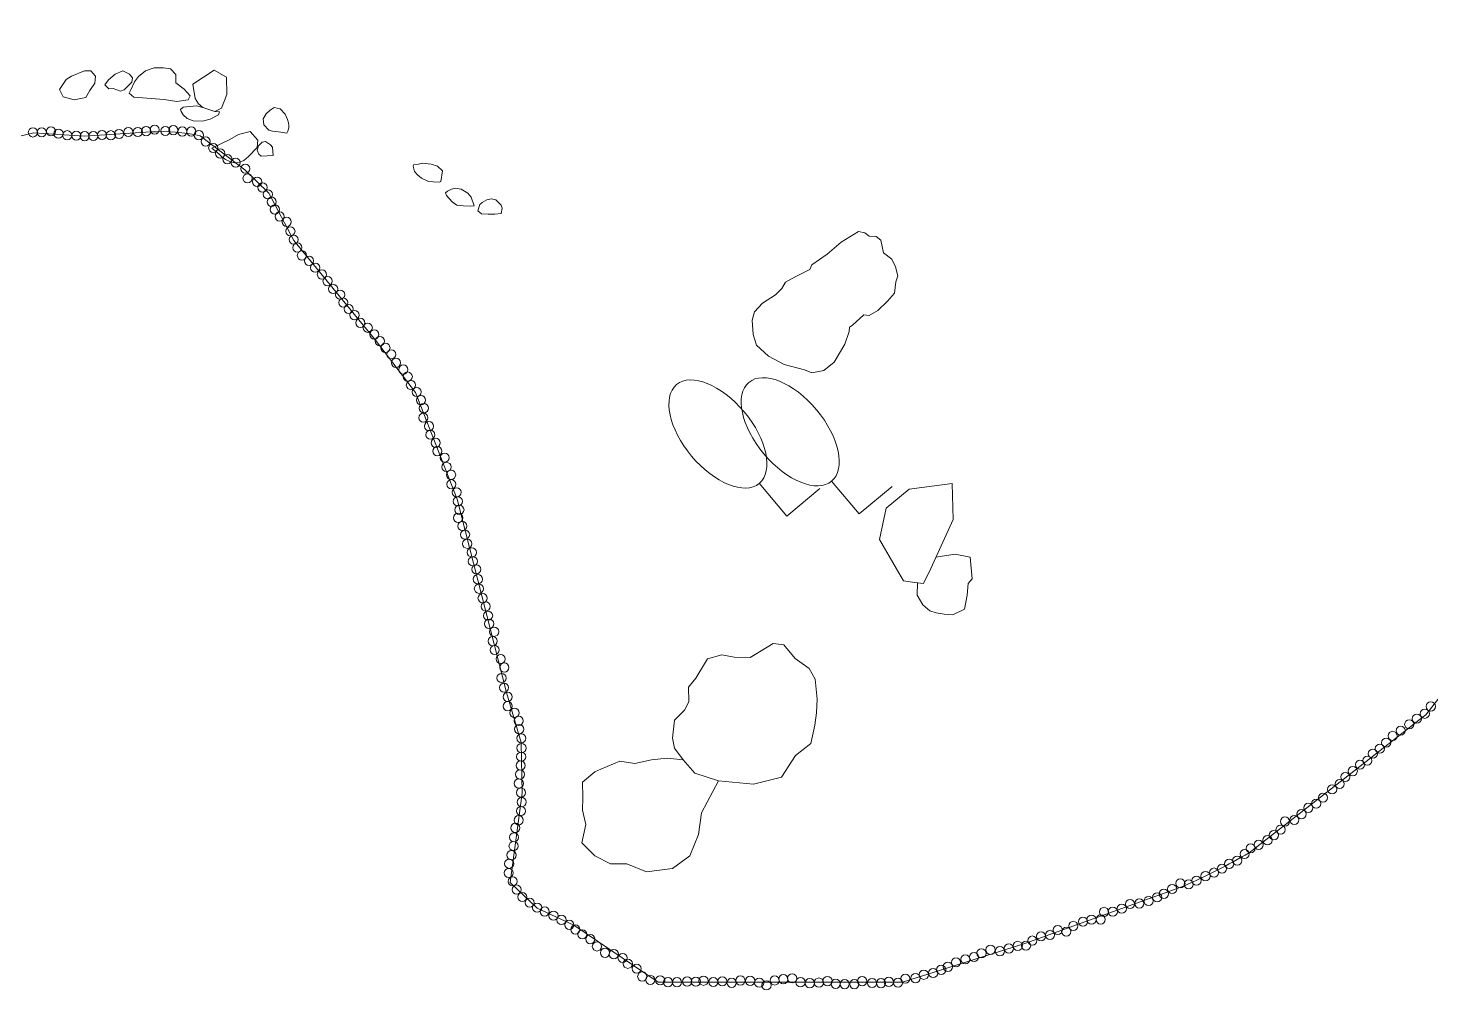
# Model space of a CAD drawing. Header units: metres. Extents: x -10443 to -4073, y -33280 to -26846.
# Drawn here: x -7266.5 to -7250.15, y -29131.55 to -29120.35 of the extents above; entities that cross this region are included whole.
import ezdxf

# ---------------------------------------------------------------- set-up
doc = ezdxf.new("R2010")
doc.units = ezdxf.units.M
doc.header["$MEASUREMENT"] = 0
doc.linetypes.add('CONTINUOUS_1', pattern=[0])
doc.linetypes.add('CONTINUOUS_2', pattern=[0])
for name, color, linetype, lineweight in [('木', 254, 'CONTINUOUS_2', 18), ('木材', 241, 'CONTINUOUS_2', 18), ('石', 241, 'CONTINUOUS_2', 18), ('護岸', 241, 'CONTINUOUS_2', 18)]:
    doc.layers.add(name, color=color, linetype=linetype, lineweight=lineweight)

msp = doc.modelspace()

# ---------------------------------------------------------------- linework, layer by layer
at = {"layer": '木', "linetype": 'CONTINUOUS_1', "lineweight": 18}
for p, q in [((-7257.655, -29126.035), (-7257.976, -29125.652)), ((-7257.272, -29125.714), (-7257.655, -29126.035)), ((-7256.813, -29126.009), (-7257.134, -29125.626)), ((-7256.43, -29125.688), (-7256.813, -29126.009))]:
    msp.add_line(p, q, dxfattribs=at)
for centre in [(-7258.458, -29125.078), (-7257.616, -29125.052)]:
    msp.add_ellipse(centre, major_axis=(-0.482, 0.575), ratio=0.533333, dxfattribs=at)
at = {"layer": '木材', "linetype": 'CONTINUOUS_2', "lineweight": 18}
for centre in [(-7265.02, -29121.533), (-7264.803, -29121.539), (-7266.439, -29121.565), (-7266.336, -29121.564), (-7266.229, -29121.553), (-7266.141, -29121.58), (-7266.039, -29121.598), (-7265.933, -29121.603), (-7265.836, -29121.609), (-7265.735, -29121.607), (-7265.634, -29121.595), (-7265.531, -29121.598), (-7265.435, -29121.583), (-7265.328, -29121.561), (-7265.217, -29121.561), (-7265.119, -29121.551), (-7264.896, -29121.549), (-7264.699, -29121.555), (-7264.594, -29121.555), (-7264.506, -29121.597), (-7264.426, -29121.671), (-7264.338, -29121.746), (-7264.257, -29121.81), (-7264.173, -29121.876), (-7264.077, -29121.918), (-7263.965, -29121.988), (-7263.938, -29122.099), (-7263.826, -29122.14), (-7263.764, -29122.206), (-7263.702, -29122.287), (-7263.658, -29122.373), (-7263.621, -29122.463), (-7263.564, -29122.544), (-7263.482, -29122.606), (-7263.439, -29122.717), (-7263.401, -29122.814), (-7263.359, -29122.906), (-7263.305, -29122.998), (-7263.222, -29123.06), (-7263.15, -29123.14), (-7263.072, -29123.22), (-7263.006, -29123.297), (-7262.941, -29123.388), (-7262.859, -29123.455), (-7262.823, -29123.547), (-7262.76, -29123.621), (-7262.692, -29123.693), (-7262.625, -29123.783), (-7262.538, -29123.84), (-7262.462, -29123.919), (-7262.397, -29123.996), (-7262.332, -29124.074), (-7262.263, -29124.15), (-7262.209, -29124.248), (-7262.124, -29124.327), (-7262.072, -29124.409), (-7262.035, -29124.508), (-7261.968, -29124.588), (-7261.917, -29124.684), (-7261.885, -29124.777), (-7261.89, -29124.888), (-7261.825, -29124.987), (-7261.808, -29125.086), (-7261.746, -29125.18), (-7261.728, -29125.278), (-7261.642, -29125.354), (-7261.621, -29125.461), (-7261.567, -29125.553), (-7261.564, -29125.663), (-7261.502, -29125.757), (-7261.489, -29125.862), (-7261.484, -29126.054), (-7261.47, -29125.961), (-7261.436, -29126.15), (-7261.404, -29126.25), (-7261.379, -29126.356), (-7261.325, -29126.457), (-7261.313, -29126.561), (-7261.273, -29126.654), (-7261.255, -29126.769), (-7261.243, -29126.88), (-7261.2, -29126.99), (-7261.165, -29127.086), (-7261.136, -29127.194), (-7261.124, -29127.288), (-7261.065, -29127.381), (-7261.083, -29127.49), (-7261.059, -29127.594), (-7260.99, -29127.698), (-7260.946, -29127.797), (-7260.98, -29127.92), (-7260.95, -29128.032), (-7260.907, -29128.139), (-7260.908, -29128.248), (-7260.828, -29128.325), (-7250.316, -29128.394), (-7250.223, -29128.336), (-7250.153, -29128.251), (-7260.78, -29128.419), (-7260.774, -29128.516), (-7250.503, -29128.533), (-7250.404, -29128.46), (-7260.748, -29128.622), (-7250.673, -29128.673), (-7250.597, -29128.594), (-7260.75, -29128.836), (-7260.747, -29128.736), (-7250.893, -29128.883), (-7250.828, -29128.801), (-7250.747, -29128.742), (-7260.765, -29129.043), (-7260.756, -29128.939), (-7251.062, -29129.005), (-7250.978, -29128.929), (-7260.778, -29129.148), (-7251.302, -29129.217), (-7251.214, -29129.154), (-7251.148, -29129.072), (-7260.752, -29129.254), (-7260.744, -29129.365), (-7251.488, -29129.384), (-7251.409, -29129.313), (-7260.752, -29129.469), (-7251.659, -29129.506), (-7251.58, -29129.432), (-7260.819, -29129.665), (-7260.779, -29129.576), (-7251.903, -29129.686), (-7251.852, -29129.591), (-7251.742, -29129.573), (-7260.839, -29129.877), (-7260.834, -29129.776), (-7252.159, -29129.862), (-7252.055, -29129.809), (-7251.981, -29129.75), (-7260.863, -29129.983), (-7252.321, -29129.969), (-7252.252, -29129.904), (-7260.897, -29130.19), (-7260.89, -29130.083), (-7252.678, -29130.186), (-7252.586, -29130.14), (-7252.502, -29130.084), (-7252.408, -29130.047), (-7260.849, -29130.288), (-7253.07, -29130.312), (-7252.973, -29130.323), (-7252.883, -29130.28), (-7252.778, -29130.227), (-7260.803, -29130.384), (-7260.737, -29130.47), (-7253.441, -29130.516), (-7253.341, -29130.475), (-7253.263, -29130.434), (-7253.166, -29130.378), (-7260.651, -29130.537), (-7260.564, -29130.595), (-7260.476, -29130.639), (-7260.374, -29130.688), (-7253.96, -29130.644), (-7253.858, -29130.642), (-7253.753, -29130.606), (-7253.657, -29130.552), (-7253.548, -29130.546), (-7260.281, -29130.737), (-7260.19, -29130.795), (-7260.12, -29130.849), (-7254.499, -29130.854), (-7254.317, -29130.807), (-7254.205, -29130.757), (-7254.106, -29130.735), (-7253.999, -29130.732), (-7260.038, -29130.906), (-7259.944, -29130.962), (-7254.796, -29130.978), (-7254.694, -29130.928), (-7254.589, -29130.912), (-7254.4, -29130.874), (-7259.868, -29131.046), (-7259.773, -29131.12), (-7259.671, -29131.136), (-7259.569, -29131.18), (-7255.474, -29131.169), (-7255.388, -29131.126), (-7255.283, -29131.085), (-7255.173, -29131.101), (-7255.069, -29131.07), (-7254.965, -29131.04), (-7254.868, -29131.038), (-7259.508, -29131.248), (-7259.405, -29131.305), (-7255.857, -29131.319), (-7255.779, -29131.283), (-7255.684, -29131.232), (-7255.576, -29131.196), (-7259.34, -29131.396), (-7259.245, -29131.436), (-7259.131, -29131.441), (-7259.039, -29131.463), (-7258.935, -29131.463), (-7258.817, -29131.455), (-7258.716, -29131.456), (-7258.626, -29131.446), (-7258.512, -29131.46), (-7258.407, -29131.453), (-7258.299, -29131.47), (-7258.196, -29131.443), (-7258.083, -29131.447), (-7257.977, -29131.469), (-7257.893, -29131.499), (-7257.797, -29131.442), (-7257.696, -29131.428), (-7257.593, -29131.417), (-7257.496, -29131.463), (-7257.388, -29131.474), (-7257.282, -29131.467), (-7257.182, -29131.45), (-7257.087, -29131.481), (-7256.982, -29131.486), (-7256.869, -29131.486), (-7256.778, -29131.451), (-7256.662, -29131.472), (-7256.558, -29131.474), (-7256.467, -29131.459), (-7256.36, -29131.469), (-7256.275, -29131.421), (-7256.156, -29131.415), (-7256.06, -29131.376), (-7255.951, -29131.355)]:
    msp.add_circle(centre, 0.0535, dxfattribs=at)
at = {"layer": '石', "linetype": 'CONTINUOUS_2', "lineweight": 18, "flags": 128}
for points in [[(-7265.265, -29121.154), (-7265.319, -29121.109), (-7265.298, -29121.07), (-7265.254, -29120.975), (-7265.207, -29120.914), (-7265.129, -29120.848), (-7265.027, -29120.811), (-7264.916, -29120.811), (-7264.836, -29120.823), (-7264.774, -29120.891), (-7264.773, -29120.988), (-7264.678, -29121.063), (-7264.608, -29121.139), (-7264.631, -29121.185), (-7264.764, -29121.204), (-7264.836, -29121.195), (-7264.911, -29121.181)], [(-7265.822, -29121.159), (-7265.959, -29121.186), (-7266.086, -29121.152), (-7266.129, -29121.066), (-7266.053, -29120.95), (-7265.988, -29120.908), (-7265.839, -29120.847), (-7265.766, -29120.849), (-7265.708, -29120.909), (-7265.719, -29120.99), (-7265.776, -29121.075)], [(-7265.505, -29121.055), (-7265.556, -29121.058), (-7265.601, -29121.011), (-7265.56, -29120.952), (-7265.48, -29120.888), (-7265.393, -29120.847), (-7265.314, -29120.887), (-7265.279, -29120.929), (-7265.285, -29120.979), (-7265.376, -29121.069), (-7265.417, -29121.085)], [(-7264.576, -29121.003), (-7264.327, -29120.839), (-7264.183, -29120.921), (-7264.181, -29121.122), (-7264.243, -29121.282), (-7264.318, -29121.321), (-7264.459, -29121.276), (-7264.511, -29121.232), (-7264.547, -29121.17)], [(-7264.689, -29121.271), (-7264.534, -29121.255), (-7264.459, -29121.276), (-7264.318, -29121.321), (-7264.266, -29121.325), (-7264.277, -29121.361), (-7264.372, -29121.411), (-7264.464, -29121.434), (-7264.571, -29121.429), (-7264.642, -29121.403), (-7264.689, -29121.361), (-7264.712, -29121.32), (-7264.718, -29121.299)], [(-7263.552, -29121.564), (-7263.649, -29121.552), (-7263.69, -29121.54), (-7263.747, -29121.478), (-7263.758, -29121.406), (-7263.72, -29121.349), (-7263.673, -29121.306), (-7263.629, -29121.275), (-7263.557, -29121.291), (-7263.5, -29121.354), (-7263.472, -29121.416), (-7263.462, -29121.452), (-7263.457, -29121.486), (-7263.458, -29121.51), (-7263.47, -29121.552), (-7263.479, -29121.572)], [(-7264.355, -29121.747), (-7264.143, -29121.648), (-7264.042, -29121.591), (-7263.906, -29121.556), (-7263.817, -29121.654), (-7263.827, -29121.742), (-7263.926, -29121.844), (-7263.983, -29121.892), (-7264.027, -29121.913), (-7264.085, -29121.919), (-7264.146, -29121.904), (-7264.195, -29121.881), (-7264.233, -29121.854), (-7264.269, -29121.818)], [(-7263.639, -29121.832), (-7263.781, -29121.843), (-7263.808, -29121.818), (-7263.827, -29121.773), (-7263.809, -29121.72), (-7263.769, -29121.679), (-7263.729, -29121.672), (-7263.672, -29121.711), (-7263.649, -29121.738)], [(-7261.686, -29122.136), (-7261.703, -29122.145), (-7261.777, -29122.141), (-7261.83, -29122.135), (-7261.911, -29122.099), (-7261.96, -29122.06), (-7261.992, -29122.019), (-7262.007, -29121.959), (-7262.004, -29121.944), (-7261.947, -29121.933), (-7261.901, -29121.924), (-7261.798, -29121.936), (-7261.724, -29121.958), (-7261.669, -29122.014)], [(-7261.298, -29122.419), (-7261.336, -29122.424), (-7261.422, -29122.422), (-7261.501, -29122.414), (-7261.555, -29122.375), (-7261.62, -29122.301), (-7261.631, -29122.268), (-7261.609, -29122.25), (-7261.561, -29122.225), (-7261.514, -29122.215), (-7261.451, -29122.226), (-7261.373, -29122.272), (-7261.332, -29122.32)], [(-7260.984, -29122.511), (-7261.059, -29122.516), (-7261.134, -29122.518), (-7261.211, -29122.513), (-7261.254, -29122.48), (-7261.231, -29122.406), (-7261.205, -29122.381), (-7261.151, -29122.349), (-7261.099, -29122.339), (-7261.045, -29122.35), (-7260.984, -29122.413), (-7260.971, -29122.447)], [(-7256.576, -29126.306), (-7256.498, -29125.941), (-7256.23, -29125.722), (-7255.728, -29125.655), (-7255.716, -29126.075), (-7255.978, -29126.644), (-7256.062, -29126.819), (-7256.164, -29126.809), (-7256.295, -29126.789), (-7256.378, -29126.648)]]:
    msp.add_lwpolyline(points, close=True, dxfattribs=at)
for points in [[(-7258.033, -29123.654), (-7257.938, -29123.552), (-7257.789, -29123.456), (-7257.713, -29123.382), (-7257.672, -29123.309), (-7257.55, -29123.244), (-7257.389, -29123.162), (-7257.363, -29123.109), (-7257.186, -29122.982), (-7257.024, -29122.843), (-7256.821, -29122.718), (-7256.746, -29122.736), (-7256.696, -29122.775), (-7256.615, -29122.778), (-7256.559, -29122.82), (-7256.53, -29122.968), (-7256.434, -29123.04), (-7256.39, -29123.131), (-7256.361, -29123.237), (-7256.386, -29123.304), (-7256.402, -29123.437), (-7256.483, -29123.53), (-7256.595, -29123.641), (-7256.697, -29123.696), (-7256.758, -29123.69), (-7256.89, -29123.811), (-7256.927, -29123.835), (-7256.931, -29123.885), (-7256.978, -29124.03), (-7257.102, -29124.241), (-7257.226, -29124.337), (-7257.365, -29124.366), (-7257.451, -29124.331), (-7257.685, -29124.27), (-7257.869, -29124.17), (-7258.008, -29124.042), (-7258.049, -29123.918), (-7258.059, -29123.753), (-7258.033, -29123.654)], [(-7255.918, -29126.512), (-7255.696, -29126.478), (-7255.52, -29126.513), (-7255.495, -29126.763), (-7255.544, -29126.82), (-7255.555, -29126.956), (-7255.585, -29127.117), (-7255.721, -29127.185), (-7255.824, -29127.175), (-7255.916, -29127.16), (-7255.989, -29127.136), (-7256.072, -29127.067), (-7256.135, -29126.953), (-7256.134, -29126.812)], [(-7258.025, -29127.646), (-7257.815, -29127.517), (-7257.691, -29127.532), (-7257.558, -29127.691), (-7257.395, -29127.809), (-7257.324, -29127.932), (-7257.301, -29128.167), (-7257.311, -29128.327), (-7257.328, -29128.468), (-7257.377, -29128.684), (-7257.553, -29128.824), (-7257.718, -29129.074), (-7258.045, -29129.157), (-7258.452, -29129.117), (-7258.726, -29129.029), (-7258.864, -29128.874), (-7258.964, -29128.735), (-7258.988, -29128.621), (-7258.966, -29128.411), (-7258.848, -29128.296), (-7258.796, -29128.197), (-7258.802, -29128.027), (-7258.715, -29127.923), (-7258.579, -29127.697), (-7258.411, -29127.651), (-7258.27, -29127.676), (-7258.084, -29127.679), (-7258.025, -29127.646)], [(-7259.824, -29128.98), (-7259.6, -29128.887), (-7259.425, -29128.916), (-7259.231, -29128.872), (-7259.048, -29128.853), (-7258.864, -29128.874), (-7258.726, -29129.029), (-7258.452, -29129.117), (-7258.649, -29129.489), (-7258.684, -29129.741), (-7258.784, -29129.992), (-7258.987, -29130.139), (-7259.289, -29130.177), (-7259.519, -29130.084), (-7259.709, -29130.084), (-7259.891, -29129.99), (-7260.042, -29129.839), (-7259.997, -29129.627), (-7260.035, -29129.459), (-7260.031, -29129.312), (-7260.037, -29129.134), (-7259.892, -29129.013), (-7259.824, -29128.98)]]:
    msp.add_lwpolyline(points, dxfattribs=at)
at = {"layer": '護岸', "lineweight": 18, "flags": 128}
msp.add_lwpolyline([(-7238.418, -29083.941), (-7238.66, -29084.136), (-7239.059, -29084.439), (-7239.457, -29084.848), (-7239.647, -29085.235), (-7239.955, -29085.47), (-7240.399, -29085.99), (-7240.885, -29086.409), (-7241.169, -29086.839), (-7241.854, -29087.367), (-7242.21, -29087.706), (-7242.449, -29088.044), (-7242.756, -29088.158), (-7243.564, -29088.577), (-7243.947, -29088.899), (-7244.155, -29088.917), (-7246.468, -29090.08), (-7247.018, -29090.257), (-7251.559, -29091.41), (-7252.202, -29091.67), (-7252.586, -29091.737), (-7253.005, -29091.906), (-7254.027, -29092.182), (-7254.176, -29092.325), (-7254.45, -29092.409), (-7254.827, -29092.525), (-7255.227, -29092.731), (-7255.539, -29092.64), (-7255.749, -29092.729), (-7257.785, -29093.232), (-7258.612, -29093.599), (-7260.92, -29095.471), (-7261.017, -29095.611), (-7261.458, -29096.302), (-7261.888, -29096.713), (-7262.256, -29097.171), (-7263.088, -29097.566), (-7263.558, -29097.863), (-7264.62, -29098.205), (-7265.947, -29098.67), (-7266.354, -29099.48), (-7266.796, -29099.681), (-7267.2, -29099.765), (-7267.517, -29099.715), (-7267.7, -29099.791), (-7267.865, -29100.017), (-7268.716, -29100.428), (-7269.126, -29100.855), (-7269.174, -29101.163), (-7269.364, -29101.521), (-7270.117, -29102.485), (-7270.986, -29103.384), (-7271.843, -29104.06), (-7273.093, -29104.922), (-7274.019, -29106.002), (-7274.502, -29106.913), (-7274.74, -29107.232), (-7274.982, -29107.741), (-7276.183, -29109.805), (-7276.693, -29110.556, 0.138212), (-7277.794, -29114.711), (-7277.828, -29115.785), (-7277.557, -29117.09), (-7277.584, -29117.633), (-7277.306, -29118.3), (-7277.038, -29118.616), (-7276.75, -29118.959, 0.055716), (-7276.531, -29119.713), (-7276.274, -29120.27), (-7275.833, -29120.915), (-7275.23, -29121.356, 0.047477), (-7274.238, -29121.965), (-7273.21, -29122.403), (-7272.374, -29122.411), (-7270.953, -29122.259), (-7270.328, -29122.156), (-7269.99, -29122.215), (-7269.88, -29122.223), (-7269.007, -29121.958), (-7267.003, -29121.707), (-7266.429, -29121.568), (-7265.842, -29121.608), (-7265.066, -29121.56, -0.072153), (-7264.491, -29121.606), (-7263.969, -29121.999), (-7263.692, -29122.273), (-7263.399, -29122.825), (-7262.449, -29123.983), (-7261.982, -29124.595), (-7261.496, -29125.836), (-7260.923, -29128.09), (-7260.75, -29128.669), (-7260.737, -29129.26), (-7260.878, -29130.3), (-7260.563, -29130.602), (-7260.138, -29130.799), (-7259.154, -29131.463), (-7256.307, -29131.464), (-7254.871, -29131.009), (-7253.024, -29130.339, 0.030723), (-7252.27, -29129.955), (-7251.049, -29129.003), (-7250.292, -29128.409), (-7250.211, -29128.348), (-7249.139, -29126.979, 0.08534), (-7248.613, -29126.158), (-7248.349, -29125.347), (-7247.055, -29124.376), (-7247.162, -29124.122), (-7247.074, -29123.297), (-7247.078, -29123.164), (-7245.636, -29121.316), (-7245.321, -29121.084), (-7244.781, -29120.38), (-7243.813, -29119.268), (-7243.038, -29118.68), (-7241.53, -29118.032), (-7241.077, -29117.751), (-7240.186, -29117.297), (-7239.611, -29117.109), (-7239.528, -29117.053), (-7238.539, -29117.203), (-7238.235, -29117.266), (-7236.447, -29117.634, 0.167175), (-7231.754, -29116.991), (-7231.466, -29116.701), (-7229.748, -29115.264), (-7228.461, -29114.053), (-7228.009, -29113.535), (-7227.252, -29112.866), (-7226.754, -29112.486), (-7226.32, -29111.898), (-7225.992, -29111.363), (-7225.533, -29110.704), (-7224.605, -29109.613), (-7224.216, -29109.303), (-7223.955, -29108.951), (-7223.734, -29108.639), (-7223.401, -29108.276), (-7222.877, -29107.424, 0.175458), (-7221.333, -29105.342), (-7221.284, -29104.732), (-7221.549, -29104.339), (-7221.783, -29103.738), (-7223.348, -29100.824), (-7223.659, -29099.967), (-7223.975, -29099.545), (-7224.084, -29099.143), (-7224.477, -29098.42), (-7224.694, -29098.124), (-7225.875, -29095.588), (-7227.609, -29091.912), (-7227.451, -29091.466), (-7227.605, -29090.974), (-7228.557, -29088.99), (-7229.084, -29088.27), (-7229.573, -29087.457), (-7230.306, -29086.576), (-7230.491, -29086.406), (-7230.874, -29085.756), (-7230.951, -29085.695), (-7232.028, -29084.417), (-7232.888, -29083.46), (-7233.352, -29083.069), (-7233.535, -29082.984, 0.073308), (-7234.71, -29082.648), (-7235.282, -29082.521), (-7235.935, -29082.611), (-7236.479, -29082.701), (-7237.106, -29082.909), (-7237.47, -29083.077), (-7237.676, -29083.138), (-7238.097, -29083.43), (-7238.418, -29083.941)], format="xyb", dxfattribs=at)

doc.saveas('drawing.dxf')
